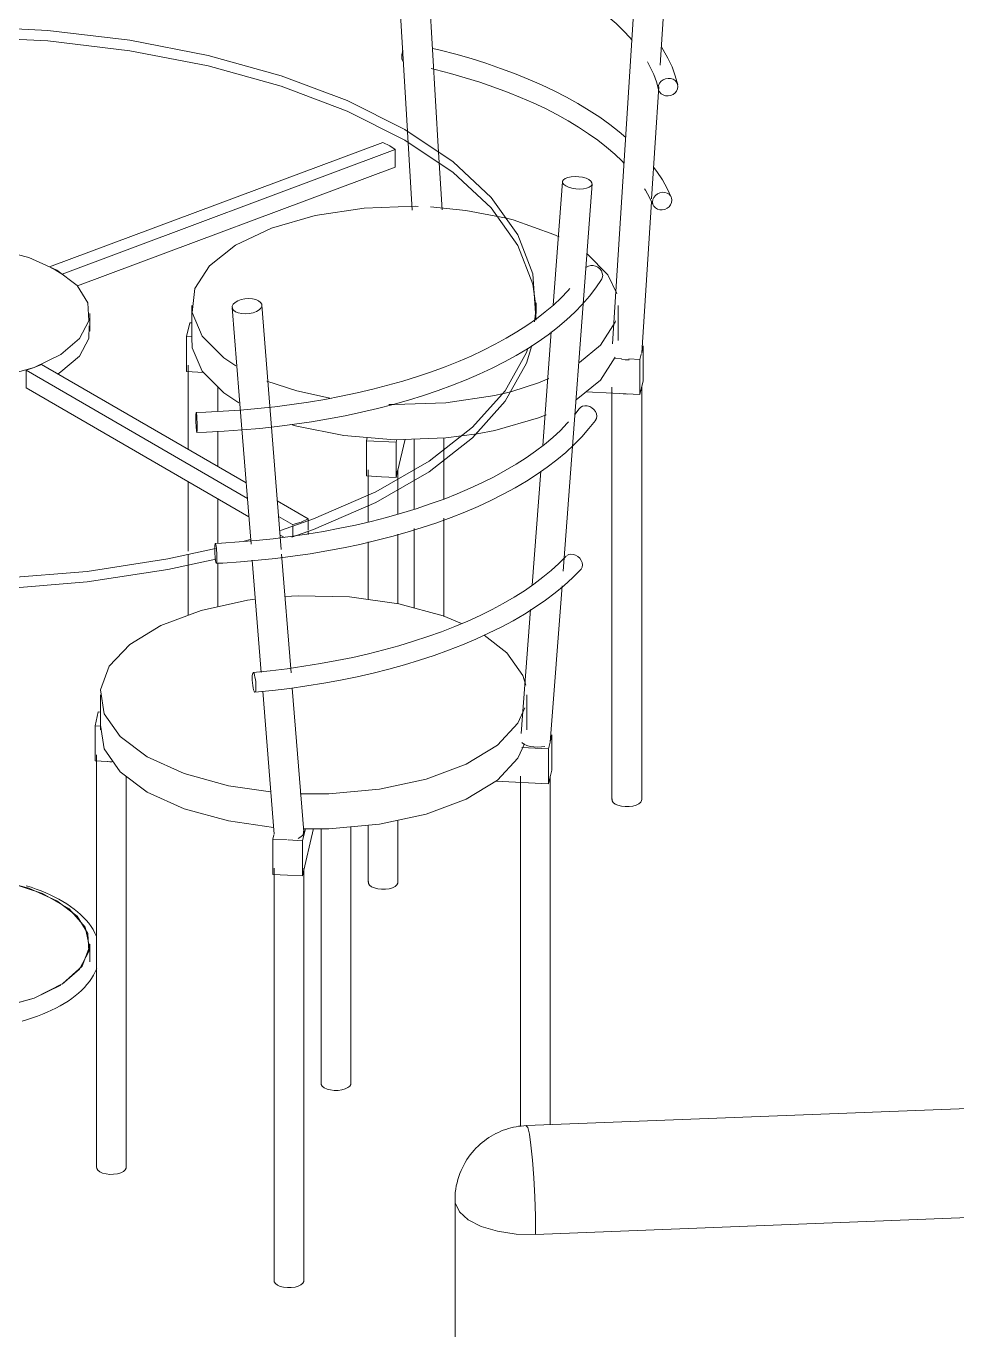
# Model space of a CAD drawing. Header units: millimetres. Extents: x -44545 to 51785, y -22696 to 32686.
# Drawn here: x -3399 to -2461, y 3364 to 4678 of the extents above; entities that cross this region are included whole.
import ezdxf

# ---------------------------------------------------------------- set-up
doc = ezdxf.new("R2010")
doc.units = ezdxf.units.MM
doc.layers.add('A-GENM', color=13, linetype='Continuous', lineweight=9)
doc.layers.add('I-FURN-PNLS', color=30, linetype='Continuous', lineweight=9)

# ---------------------------------------------------------------- blocks, each defined once
blk = doc.blocks.new('Table Dining 4 Seater-Circular - 1200 mm dia-V85-3D Section 3')
at = {"layer": 'I-FURN-PNLS'}
for p, q in [((-3041.9, 5030.4), (-3014.5, 4571.7)), ((-2983.1, 4550.7), (-3011.9, 5032.2)), ((-2774.5, 4877.3), (-2807.9, 4357.5)), ((-2759.8, 4638.5), (-2753.8, 4731.7)), ((-2768.4, 4503.6), (-2761.2, 4616.6)), ((-3039.4, 4560.5), (-3375.4, 4435)), ((-3014.4, 4571), (-3009.7, 4492.3)), ((-3362.8, 4427.8), (-3026.8, 4553.3)), ((-3026.8, 4535.6), (-3026.8, 4553.3)), ((-2979.7, 4492.6), (-2983.1, 4550.7)), ((-3026.8, 4535.6), (-3347.4, 4415.8)), ((-2858.3, 4520.9), (-2867.6, 4396.4)), ((-2857.6, 4128.4), (-2828.3, 4518.7)), ((-2778.4, 4348.3), (-2768.6, 4500.7)), ((-3232.1, 4396.2), (-3232.1, 4360.8)), ((-3191.2, 4394.2), (-3181.8, 4275.9)), ((-3141.8, 4150.3), (-3161.3, 4396.6)), ((-2885.3, 4398.2), (-2885.1, 4381.2)), ((-2884.9, 4388.1), (-2884.9, 4398.8)), ((-2802.1, 4360.8), (-2802.1, 4396.2)), ((-3334.9, 4370.4), (-3334.9, 4388.1)), ((-3234.1, 4378.8), (-3237.4, 4365)), ((-3231.5, 4378.7), (-3234.1, 4378.8)), ((-3237.4, 4365), (-3231.5, 4364.7)), ((-3237.4, 4365), (-3237.4, 4329.6)), ((-2869.6, 4369.5), (-2878.2, 4255)), ((-2778.4, 4349.1), (-2776.9, 4355.6)), ((-2776.9, 4355.6), (-2776.9, 4320.2)), ((-3177.1, 4217.3), (-3383.4, 4336.8)), ((-2805.7, 4343), (-2798.7, 4342.7)), ((-2791.3, 4342.3), (-2780.1, 4341.7)), ((-2780.1, 4341.7), (-2778.9, 4347.1)), ((-2780.1, 4341.7), (-2780.1, 4306.3)), ((-2778.4, 4348.3), (-2778.5, 4347.7)), ((-3399, 4330.9), (-3175.9, 4201.7)), ((-3399, 4330.9), (-3399, 4313.2)), ((-3220.3, 4328.7), (-3237.4, 4329.6)), ((-3235.8, 4335.9), (-3235.8, 4251.3)), ((-3174.4, 4183.1), (-3399, 4313.2)), ((-3205.8, 4289.4), (-3205.8, 4314.2)), ((-2909.4, 4309.6), (-2882.5, 4318.2)), ((-2882.5, 4318.2), (-2871.9, 4322.5)), ((-2808.4, 4313.9), (-2808.4, 3898.1)), ((-2778.5, 4313.1), (-2780.1, 4306.3)), ((-2776.9, 4320.2), (-2778.5, 4313.1)), ((-2778.4, 3898.1), (-2778.4, 4313.9)), ((-2917.5, 4307.6), (-2909.4, 4309.6)), ((-2780.1, 4306.3), (-2834.8, 4309.1)), ((-2874.8, 4285.8), (-2882.5, 4282.8)), ((-2841.3, 4292.1), (-2845.8, 4286.3)), ((-3181.8, 4275.8), (-3172.3, 4155.6)), ((-3205.8, 4233.9), (-3205.8, 4269.6)), ((-3055.1, 4263.1), (-3055.9, 4259.8)), ((-3055.9, 4259.8), (-3026.1, 4258.3)), ((-3055.9, 4259.8), (-3055.9, 4224.4)), ((-3026.1, 4258.3), (-3025.4, 4261)), ((-3026.1, 4258.3), (-3026.1, 4222.9)), ((-3017, 4261.3), (-3024.6, 4228.9)), ((-3007.9, 4261.6), (-3007.9, 4219.9)), ((-2977.9, 4240.1), (-2977.9, 4262.6)), ((-2944.3, 4266.7), (-2975.8, 4262.7)), ((-2977.9, 4200.9), (-2977.9, 4240.1)), ((-3235.8, 4218.7), (-3235.8, 4148.4)), ((-3040.7, 4223.6), (-3055.9, 4224.4)), ((-3054.1, 4230.6), (-3054.1, 4205.8)), ((-3026.1, 4222.9), (-3040.7, 4223.6)), ((-3024.8, 4228.3), (-3026.1, 4222.9)), ((-3024.1, 4210.5), (-3024.1, 4230.6)), ((-3007.9, 4219.8), (-3007.9, 4191.2)), ((-2880.1, 4229), (-2888.7, 4114.3)), ((-3054.1, 4205), (-3054.1, 4194.4)), ((-3024.1, 4186.2), (-3024.1, 4210.5)), ((-3205.8, 4157), (-3205.8, 4201.3)), ((-3114.6, 4181.1), (-3145.8, 4199.1)), ((-3054.1, 4194.4), (-3054.1, 4178.1)), ((-3144.6, 4183.6), (-3130.4, 4175.4)), ((-3142.7, 4169.5), (-3109.3, 4181.2)), ((-3114.6, 4179.7), (-3114.6, 4181.1)), ((-3114.6, 4169.6), (-3114.6, 4179.4)), ((-2977.9, 4082.7), (-2977.9, 4181.7)), ((-3109.3, 4170.5), (-3131.3, 4162.7)), ((-3130.2, 4163.8), (-3130.2, 4174.4)), ((-3114.6, 4165.4), (-3114.6, 4168.8)), ((-3024.1, 4095.6), (-3024.1, 4165.8)), ((-3007.9, 4171.3), (-3007.9, 4091.3)), ((-3179.1, 4158.7), (-3172.3, 4160.6)), ((-3138.6, 4162.4), (-3142.8, 4164.8)), ((-3054.1, 4158.1), (-3054.1, 4099.8)), ((-3235.8, 4145.5), (-3235.8, 4134.9)), ((-3171, 4139.5), (-3162, 4026.1)), ((-3131.9, 4026), (-3141.4, 4145.6)), ((-3235.8, 4134.9), (-3235.8, 4083.9)), ((-3205.8, 4092.5), (-3205.8, 4136.4)), ((-2870.5, 3956.2), (-2858.7, 4113.5)), ((-2890.6, 4089.6), (-2899.9, 3964.8)), ((-3119.2, 3865.6), (-3130.7, 4010.4)), ((-3324.2, 4003.9), (-3324.2, 3968.4)), ((-3160.5, 4007.3), (-3149.1, 3863.2)), ((-2894.2, 3968.4), (-2894.2, 4003.9)), ((-3326.3, 3986.5), (-3329.6, 3972.6)), ((-3324, 3986.4), (-3326.3, 3986.5)), ((-3329.6, 3972.6), (-3323.8, 3972.3)), ((-3329.6, 3972.6), (-3329.6, 3937.2)), ((-2897.1, 3954.1), (-2899.1, 3955.6)), ((-2872.3, 3949.4), (-2870.7, 3956.1)), ((-2870.5, 3956.2), (-2870.6, 3955.7)), ((-2870.4, 3957.3), (-2869, 3963.3)), ((-2869, 3963.3), (-2869, 3927.8)), ((-3328.1, 3943.3), (-3328.1, 3527.5)), ((-2899.2, 3950.8), (-2872.3, 3949.4)), ((-2872.3, 3949.4), (-2872.3, 3914)), ((-3311.2, 3936.3), (-3329.6, 3937.2)), ((-3298.1, 3527.5), (-3298.1, 3921.7)), ((-2872.3, 3914), (-2925.7, 3916.7)), ((-2900.5, 3921.8), (-2900.5, 3568.6)), ((-2870.6, 3921), (-2872.3, 3914)), ((-2869, 3927.8), (-2870.6, 3921)), ((-2870.5, 3570.4), (-2870.5, 3921.8)), ((-3024.1, 3814.8), (-3024.1, 3877.4)), ((-3149.1, 3863.2), (-3149, 3864.3)), ((-3120.4, 3856.7), (-3117.5, 3869.2)), ((-3109.2, 3869.1), (-3120.4, 3821.3)), ((-3101.7, 3868.9), (-3101.7, 3612)), ((-3071.7, 3612), (-3071.7, 3870.7)), ((-3054.1, 3872.3), (-3054.1, 3814.8)), ((-3149.2, 3862.6), (-3150.2, 3858.2)), ((-3150.2, 3858.2), (-3135.8, 3857.5)), ((-3150.2, 3858.2), (-3150.2, 3822.8)), ((-3134.9, 3857.5), (-3120.4, 3856.7)), ((-3120.4, 3856.7), (-3120.4, 3821.3)), ((-3149, 3829), (-3149, 3413.2)), ((-3119, 3413.2), (-3119, 3829)), ((-3135.6, 3822.1), (-3150.2, 3822.8)), ((-3120.4, 3821.3), (-3135.6, 3822.1)), ((-3334.9, 3734.8), (-3334.9, 3752.5)), ((-3391, 3698.1), (-3363.9, 3711.3))]:
    blk.add_line(p, q, dxfattribs=at)
for points in [[(-2788, 4663.3, 0), (-2790, 4665.8, 0), (-2796.8, 4673, 0), (-2804.2, 4680.2, 0), (-2812.2, 4687.2, 0), (-2820.9, 4694.1, 0), (-2830.2, 4700.9, 0), (-2840.1, 4707.5, 0), (-2850.6, 4713.9, 0), (-2861.7, 4720.2, 0), (-2873.3, 4726.2, 0), (-2885.5, 4732, 0), (-2898.1, 4737.7, 0), (-2911.3, 4743, 0), (-2924.9, 4748.2, 0), (-2939, 4753.1, 0), (-2953.5, 4757.7, 0), (-2968.4, 4762.1, 0), (-2983.7, 4766.2, 0), (-2999.3, 4770, 0), (-3001.8, 4770.5, 0)], [(-2886.3, 4379.8, 0), (-2885.3, 4388.3, 0), (-2888.2, 4428.1, 0), (-2903.3, 4467.3, 0), (-2930.2, 4505.1, 0), (-2968.4, 4540.8, 0), (-3017.1, 4573.5, 0), (-3075.3, 4602.7, 0), (-3141.9, 4627.7, 0), (-3215.4, 4648.1, 0), (-3294.4, 4663.4, 0), (-3377.3, 4673.3, 0), (-3462.4, 4677.7, 0), (-3548, 4676.3, 0), (-3632.3, 4669.3, 0), (-3713.6, 4656.8, 0), (-3790.2, 4639, 0), (-3860.6, 4616.4, 0)], [(-3860.6, 4605.8, 0), (-3790.2, 4628.4, 0), (-3713.6, 4646.2, 0), (-3632.3, 4658.7, 0), (-3548, 4665.7, 0), (-3462.4, 4667, 0), (-3377.3, 4662.7, 0), (-3294.4, 4652.8, 0), (-3215.4, 4637.5, 0), (-3141.9, 4617.1, 0), (-3075.3, 4592.1, 0), (-3017.1, 4562.9, 0), (-2968.4, 4530.1, 0), (-2930.2, 4494.5, 0), (-2903.3, 4456.7, 0), (-2888.2, 4417.5, 0), (-2885.3, 4398.2, 0)], [(-3020.2, 4646.8, 0), (-3020.1, 4649.2, 0), (-3019.7, 4651.8, 0), (-3019.2, 4653.6, 0)], [(-2794.3, 4565.3, 0), (-2801.1, 4571.2, 0), (-2810.6, 4578.6, 0), (-2820.7, 4585.8, 0), (-2831.3, 4592.8, 0), (-2842.6, 4599.6, 0), (-2854.3, 4606.1, 0), (-2866.6, 4612.4, 0), (-2879.4, 4618.5, 0), (-2892.7, 4624.3, 0), (-2906.5, 4629.9, 0), (-2920.7, 4635.1, 0), (-2935.4, 4640.2, 0), (-2950.4, 4644.9, 0), (-2965.9, 4649.3, 0), (-2981.7, 4653.5, 0), (-2988.8, 4655.2, 0)], [(-2742, 4618.5, 0), (-2744.6, 4627.5, 0), (-2747.8, 4636.5, 0), (-2751.9, 4645.3, 0), (-2756.6, 4653.9, 0), (-2758, 4656.1, 0)], [(-3018.2, 4641.3, 0), (-3019, 4641.8, 0), (-3019.7, 4643, 0), (-3020.1, 4644.7, 0), (-3020.2, 4646.8, 0)], [(-2761.5, 4613.9, 0), (-2763.6, 4621.4, 0), (-2766.3, 4628.8, 0), (-2769.7, 4636.3, 0), (-2772.6, 4641.6, 0)], [(-2795.9, 4539.3, 0), (-2798.1, 4541.6, 0), (-2805.6, 4548.7, 0), (-2813.8, 4555.7, 0), (-2822.6, 4562.6, 0), (-2832, 4569.3, 0), (-2842, 4575.9, 0), (-2852.6, 4582.3, 0), (-2863.8, 4588.5, 0), (-2875.5, 4594.5, 0), (-2887.7, 4600.3, 0), (-2900.5, 4605.9, 0), (-2913.7, 4611.2, 0), (-2927.5, 4616.3, 0), (-2941.6, 4621.2, 0), (-2956.2, 4625.7, 0), (-2971.2, 4630, 0), (-2986.5, 4634.1, 0), (-2990.8, 4635.1, 0)], [(-2741.8, 4616.7, 0), (-2742.2, 4619, 0), (-2743.2, 4621.1, 0), (-2744.7, 4622.8, 0), (-2746.8, 4624.1, 0), (-2749.2, 4624.9, 0), (-2751.8, 4625, 0), (-2754.3, 4624.6, 0), (-2756.7, 4623.6, 0), (-2758.8, 4622.1, 0), (-2760.4, 4620.2, 0), (-2761.4, 4618, 0), (-2761.7, 4615.7, 0)], [(-2761.7, 4615.7, 0), (-2761.4, 4613.4, 0), (-2760.4, 4611.3, 0), (-2758.8, 4609.6, 0), (-2756.7, 4608.3, 0), (-2754.3, 4607.5, 0), (-2751.8, 4607.3, 0), (-2749.2, 4607.8, 0), (-2746.8, 4608.8, 0), (-2744.7, 4610.3, 0), (-2743.2, 4612.2, 0), (-2742.2, 4614.4, 0), (-2741.8, 4616.7, 0)], [(-3026.8, 4553.3, 0), (-3032.4, 4557.1, 0), (-3039.4, 4560.5, 0)], [(-2748.5, 4505.3, 0), (-2752.7, 4514.1, 0), (-2757.5, 4522.7, 0), (-2763.1, 4531.2, 0), (-2766.4, 4535.6, 0)], [(-2831.7, 4523, 0), (-2834.5, 4524.3, 0), (-2837.9, 4525.3, 0), (-2841.7, 4525.9, 0), (-2845.6, 4526.1, 0), (-2849.4, 4525.9, 0), (-2852.7, 4525.2, 0), (-2855.4, 4524.2, 0), (-2857.3, 4522.9, 0), (-2858.2, 4521.4, 0), (-2858.1, 4519.7, 0), (-2857, 4518.1, 0), (-2855, 4516.6, 0)], [(-2855, 4516.6, 0), (-2852.1, 4515.3, 0), (-2848.7, 4514.3, 0), (-2844.9, 4513.7, 0), (-2841, 4513.5, 0), (-2837.2, 4513.7, 0), (-2833.9, 4514.3, 0), (-2831.2, 4515.3, 0), (-2829.3, 4516.7, 0), (-2828.4, 4518.2, 0), (-2828.5, 4519.8, 0), (-2829.6, 4521.5, 0), (-2831.7, 4523, 0)], [(-2766.9, 4497.4, 0), (-2770.4, 4504.9, 0), (-2774.6, 4512.3, 0), (-2775.5, 4513.7, 0)], [(-2747.9, 4502.2, 0), (-2748.2, 4504.5, 0), (-2749.2, 4506.6, 0), (-2750.8, 4508.2, 0), (-2752.8, 4509.5, 0), (-2755.2, 4510.1, 0), (-2757.7, 4510.2, 0), (-2760.2, 4509.7, 0), (-2762.6, 4508.6, 0), (-2764.6, 4507, 0), (-2766.2, 4505, 0), (-2767.2, 4502.8, 0), (-2767.5, 4500.4, 0)], [(-3003.8, 4496, 0), (-3006.7, 4496.1, 0), (-3058.3, 4494.3, 0), (-3107.6, 4486.9, 0), (-3151.7, 4474.2, 0)], [(-2914.7, 4484.1, 0), (-2955.6, 4492, 0), (-2991.2, 4495.5, 0)], [(-2767.5, 4500.4, 0), (-2767.2, 4498.2, 0), (-2766.2, 4496.1, 0), (-2764.6, 4494.4, 0), (-2762.6, 4493.2, 0), (-2760.2, 4492.6, 0), (-2757.7, 4492.5, 0), (-2755.2, 4493, 0), (-2752.8, 4494.1, 0), (-2750.8, 4495.7, 0), (-2749.2, 4497.7, 0), (-2748.2, 4499.9, 0), (-2747.9, 4502.2, 0)], [(-2861.5, 4465.2, 0), (-2866.9, 4467.8, 0), (-2908, 4482.4, 0), (-2914.7, 4484.1, 0)], [(-3151.7, 4474.2, 0), (-3187.9, 4456.9, 0), (-3214.2, 4436.2, 0), (-3229, 4413.1, 0), (-3231.5, 4389, 0), (-3221.5, 4365.3, 0), (-3199.7, 4343.4, 0), (-3187.6, 4335.3, 0)], [(-3391, 4333.7, 0), (-3363.9, 4346.9, 0), (-3345.1, 4362.9, 0), (-3335.8, 4380.6, 0), (-3336.7, 4398.8, 0), (-3347.6, 4416.3, 0), (-3368, 4431.8, 0), (-3396.2, 4444.4, 0), (-3430.6, 4453.2, 0), (-3468.6, 4457.5, 0), (-3507.8, 4457.1, 0), (-3545.4, 4452, 0), (-3578.8, 4442.6, 0)], [(-3578.8, 4442.6, 0), (-3605.9, 4429.4, 0), (-3624.7, 4413.4, 0), (-3634, 4395.7, 0), (-3633.2, 4377.5, 0), (-3622.2, 4360, 0), (-3601.9, 4344.5, 0), (-3573.6, 4331.9, 0), (-3539.2, 4323.1, 0), (-3501.2, 4318.8, 0), (-3462.1, 4319.2, 0), (-3424.5, 4324.3, 0), (-3391, 4333.7, 0)], [(-2803.6, 4408.1, 0), (-2812.6, 4427.1, 0), (-2833.5, 4448.3, 0)], [(-3375.4, 4435, 0), (-3368.8, 4431.5, 0), (-3362.8, 4427.8, 0)], [(-2834.1, 4434.8, 0), (-2832.1, 4435.9, 0), (-2829.8, 4436.5, 0), (-2827.3, 4436.5, 0), (-2824.9, 4435.8, 0), (-2822.5, 4434.6, 0), (-2820.6, 4433, 0), (-2819, 4430.9, 0), (-2818.1, 4428.7, 0), (-2817.7, 4426.3, 0)], [(-2818.9, 4422.3, 0), (-2824.6, 4413.8, 0), (-2831, 4405.5, 0), (-2838, 4397.4, 0), (-2845.7, 4389.4, 0), (-2854.1, 4381.6, 0), (-2863.1, 4374, 0), (-2872.7, 4366.7, 0), (-2882.9, 4359.5, 0), (-2893.6, 4352.5, 0), (-2904.9, 4345.8, 0), (-2916.8, 4339.3, 0), (-2929.2, 4333, 0), (-2942.1, 4327, 0), (-2955.5, 4321.2, 0), (-2969.3, 4315.7, 0), (-2983.6, 4310.5, 0), (-2998.3, 4305.5, 0), (-3013.5, 4300.8, 0), (-3028.9, 4296.4, 0), (-3044.8, 4292.3, 0), (-3061, 4288.5, 0), (-3077.5, 4285, 0), (-3094.2, 4281.9, 0), (-3111.2, 4279, 0), (-3128.5, 4276.4, 0), (-3145.9, 4274.2, 0), (-3163.5, 4272.3, 0), (-3181.3, 4270.8, 0), (-3199.2, 4269.5, 0), (-3217.1, 4268.6, 0), (-3226.9, 4268.3, 0)], [(-2817.7, 4426.3, 0), (-2818.1, 4424.1, 0), (-2819, 4422.1, 0)], [(-2850.8, 4413.2, 0), (-2852.8, 4410.9, 0), (-2859.7, 4403.7, 0), (-2867.4, 4396.6, 0), (-2875.6, 4389.6, 0), (-2884.5, 4382.8, 0), (-2894.1, 4376.1, 0), (-2904.2, 4369.5, 0), (-2914.9, 4363.1, 0), (-2926.1, 4357, 0), (-2937.9, 4351, 0), (-2950.3, 4345.2, 0), (-2963.1, 4339.7, 0), (-2976.5, 4334.4, 0), (-2990.3, 4329.3, 0), (-3004.5, 4324.5, 0), (-3019.1, 4320, 0), (-3034.2, 4315.7, 0), (-3049.6, 4311.7, 0), (-3065.3, 4308.1, 0), (-3081.4, 4304.6, 0), (-3097.7, 4301.5, 0), (-3114.4, 4298.7, 0), (-3131.2, 4296.3, 0), (-3148.2, 4294.1, 0), (-3165.5, 4292.2, 0), (-3182.9, 4290.7, 0), (-3200.4, 4289.5, 0), (-3217.9, 4288.6, 0), (-3227.5, 4288.3, 0)], [(-3164.6, 4400.9, 0), (-3167.5, 4402.1, 0), (-3170.9, 4402.9, 0), (-3174.7, 4403.2, 0), (-3178.6, 4402.9, 0), (-3182.3, 4402.1, 0), (-3185.7, 4400.9, 0), (-3188.4, 4399.2, 0), (-3190.2, 4397.4, 0), (-3191.2, 4395.4, 0), (-3191.1, 4393.4, 0), (-3190, 4391.5, 0), (-3187.9, 4389.9, 0)], [(-3187.9, 4389.9, 0), (-3185.1, 4388.7, 0), (-3181.7, 4387.9, 0), (-3177.9, 4387.7, 0), (-3174, 4387.9, 0), (-3170.2, 4388.7, 0), (-3166.9, 4390, 0), (-3164.2, 4391.6, 0), (-3162.3, 4393.5, 0), (-3161.4, 4395.5, 0), (-3161.5, 4397.5, 0), (-3162.6, 4399.3, 0), (-3164.6, 4400.9, 0)], [(-3335.4, 4375.8, 0), (-3335.8, 4362.9, 0), (-3345.1, 4345.2, 0), (-3363.9, 4329.2, 0), (-3366.9, 4327.4, 0)], [(-2841.1, 4338.7, 0), (-2820, 4356.3, 0), (-2805.1, 4379.4, 0), (-2804.7, 4380.6, 0)], [(-3184.6, 4298.1, 0), (-3199.7, 4308, 0), (-3221.5, 4329.9, 0), (-3231.5, 4353.6, 0), (-3231.9, 4363.8, 0)], [(-2889, 4355.7, 0), (-2894.6, 4338.1, 0), (-2916, 4299.6, 0), (-2948.9, 4262.8, 0), (-2992.7, 4228.6, 0), (-3046.5, 4197.6, 0), (-3109.3, 4170.5, 0)], [(-3109.3, 4181.2, 0), (-3046.5, 4208.2, 0), (-2992.7, 4239.2, 0), (-2948.9, 4273.4, 0), (-2916, 4310.2, 0), (-2894.6, 4348.7, 0), (-2893.1, 4353, 0)], [(-3383.4, 4336.8, 0), (-3391, 4333.7, 0), (-3399, 4330.9, 0)], [(-2805.1, 4344, 0), (-2820, 4320.8, 0), (-2844.4, 4301.2, 0)], [(-2791.1, 4341.3, 0), (-2795, 4341.5, 0), (-2798.8, 4342.1, 0)], [(-3156.3, 4320, 0), (-3126.1, 4310, 0), (-3091.3, 4302.4, 0)], [(-3033.3, 4296.5, 0), (-3027.5, 4296.3, 0), (-2975.8, 4298.1, 0), (-2926.5, 4305.5, 0), (-2918.1, 4307.4, 0)], [(-2797.1, 4307.1, 0), (-2795.1, 4307, 0), (-2793, 4306.9, 0)], [(-3226.6, 4273.6, 0), (-3226.6, 4276.1, 0), (-3226.7, 4278.7, 0), (-3226.8, 4281.3, 0), (-3226.9, 4283.6, 0), (-3227, 4285.6, 0), (-3227.2, 4287.1, 0), (-3227.4, 4288, 0), (-3227.5, 4288.3, 0), (-3227.7, 4287.8, 0), (-3227.8, 4286.7, 0), (-3227.9, 4285, 0), (-3227.9, 4282.9, 0)], [(-2841.4, 4291.9, 0), (-2839.9, 4293.5, 0), (-2837.9, 4294.6, 0), (-2835.7, 4295.1, 0), (-2833.2, 4295, 0), (-2830.8, 4294.3, 0), (-2828.5, 4293.1, 0), (-2826.5, 4291.4, 0), (-2825, 4289.3, 0), (-2824.1, 4287, 0), (-2823.7, 4284.7, 0)], [(-2823.7, 4284.7, 0), (-2824.1, 4282.4, 0), (-2825, 4280.5, 0)], [(-3227.9, 4282.9, 0), (-3227.9, 4280.5, 0), (-3227.8, 4277.9, 0), (-3227.7, 4275.3, 0), (-3227.5, 4272.9, 0), (-3227.4, 4270.9, 0), (-3227.2, 4269.4, 0), (-3227, 4268.5, 0), (-3226.9, 4268.3, 0)], [(-3226.9, 4268.3, 0), (-3226.8, 4268.7, 0), (-3226.7, 4269.8, 0), (-3226.6, 4271.5, 0), (-3226.6, 4273.6, 0)], [(-2852.1, 4278.9, 0), (-2853.4, 4277.5, 0), (-2860.4, 4270.3, 0), (-2868.1, 4263.2, 0), (-2876.4, 4256.2, 0), (-2885.4, 4249.4, 0), (-2894.9, 4242.7, 0), (-2905.1, 4236.1, 0), (-2915.9, 4229.8, 0), (-2927.2, 4223.6, 0), (-2939, 4217.7, 0), (-2951.4, 4211.9, 0), (-2964.3, 4206.4, 0), (-2977.7, 4201.1, 0), (-2991.5, 4196.1, 0), (-3005.8, 4191.3, 0), (-3020.5, 4186.8, 0), (-3035.6, 4182.6, 0), (-3051, 4178.6, 0), (-3066.8, 4174.9, 0), (-3082.9, 4171.6, 0), (-3099.2, 4168.5, 0), (-3115.9, 4165.7, 0), (-3132.7, 4163.3, 0), (-3149.8, 4161.1, 0), (-3167, 4159.3, 0), (-3184.4, 4157.8, 0), (-3201.9, 4156.6, 0), (-3208.3, 4156.3, 0)], [(-2825.1, 4280.3, 0), (-2831.6, 4272, 0), (-2838.7, 4263.9, 0), (-2846.5, 4255.9, 0), (-2854.9, 4248.1, 0), (-2863.9, 4240.6, 0), (-2873.6, 4233.2, 0), (-2883.8, 4226.1, 0), (-2894.6, 4219.1, 0), (-2906, 4212.4, 0), (-2917.9, 4205.9, 0), (-2930.4, 4199.7, 0), (-2943.3, 4193.7, 0), (-2956.7, 4187.9, 0), (-2970.6, 4182.4, 0), (-2984.9, 4177.2, 0), (-2999.7, 4172.3, 0), (-3014.8, 4167.6, 0), (-3030.4, 4163.3, 0), (-3046.3, 4159.2, 0), (-3062.5, 4155.4, 0), (-3079, 4152, 0), (-3095.8, 4148.8, 0), (-3112.8, 4146, 0), (-3130.1, 4143.4, 0), (-3147.5, 4141.3, 0), (-3165.1, 4139.4, 0), (-3182.9, 4137.9, 0), (-3200.8, 4136.6, 0), (-3207.3, 4136.3, 0)], [(-2975.8, 4262.7, 0), (-3027.5, 4260.9, 0), (-3078.6, 4265, 0), (-3126.1, 4274.6, 0), (-3132.2, 4276.3, 0)], [(-2882.5, 4282.8, 0), (-2926.5, 4270.1, 0), (-2944.3, 4266.7, 0)], [(-3942.5, 4218.3, 0), (-3894.5, 4194.8, 0), (-3828, 4169.8, 0), (-3754.4, 4149.4, 0), (-3675.4, 4134.1, 0), (-3592.5, 4124.2, 0), (-3507.4, 4119.9, 0), (-3421.8, 4121.2, 0), (-3337.6, 4128.2, 0), (-3256.3, 4140.7, 0), (-3208, 4151.2, 0)], [(-3025.1, 4228.1, 0), (-3024.2, 4229.8, 0), (-3024.1, 4230.6, 0)], [(-3207.7, 4140.6, 0), (-3256.3, 4130.1, 0), (-3337.6, 4117.6, 0), (-3421.8, 4110.6, 0), (-3507.4, 4109.3, 0), (-3592.5, 4113.6, 0), (-3675.4, 4123.5, 0), (-3754.4, 4138.8, 0), (-3828, 4159.2, 0), (-3894.5, 4184.2, 0), (-3943.2, 4208, 0)], [(-3130.2, 4175.3, 0), (-3121.8, 4177.8, 0), (-3114.6, 4181.1, 0)], [(-3206.7, 4141.7, 0), (-3206.7, 4144.1, 0), (-3206.8, 4146.7, 0), (-3207, 4149.3, 0), (-3207.2, 4151.6, 0), (-3207.5, 4153.6, 0), (-3207.8, 4155.1, 0), (-3208.1, 4156, 0), (-3208.3, 4156.3, 0), (-3208.6, 4155.8, 0), (-3208.7, 4154.7, 0), (-3208.8, 4153, 0), (-3208.9, 4150.9, 0)], [(-3208.9, 4150.9, 0), (-3208.8, 4148.5, 0), (-3208.7, 4145.9, 0), (-3208.6, 4143.3, 0), (-3208.3, 4140.9, 0), (-3208.1, 4138.9, 0), (-3207.8, 4137.4, 0), (-3207.5, 4136.5, 0), (-3207.3, 4136.3, 0)], [(-3207.2, 4136.3, 0), (-3207, 4136.8, 0), (-3206.8, 4137.8, 0), (-3206.7, 4139.5, 0), (-3206.7, 4141.7, 0)], [(-2854.6, 4143.4, 0), (-2861.8, 4136.2, 0), (-2869.6, 4129.1, 0), (-2878, 4122.2, 0), (-2887.1, 4115.4, 0), (-2896.7, 4108.7, 0), (-2907, 4102.2, 0), (-2917.9, 4095.9, 0), (-2929.3, 4089.7, 0), (-2941.3, 4083.8, 0), (-2953.7, 4078.1, 0), (-2966.7, 4072.7, 0), (-2980.2, 4067.4, 0), (-2994.1, 4062.4, 0), (-3008.4, 4057.7, 0), (-3023.2, 4053.2, 0), (-3038.3, 4049, 0), (-3053.8, 4045.1, 0), (-3069.7, 4041.5, 0), (-3085.8, 4038.2, 0), (-3102.2, 4035.2, 0), (-3118.9, 4032.5, 0), (-3135.8, 4030.1, 0), (-3152.9, 4028, 0), (-3170.2, 4026.2, 0)], [(-2853.8, 4144.1, 0), (-2851.9, 4145.1, 0), (-2849.7, 4145.5, 0), (-2847.3, 4145.3, 0), (-2845, 4144.6, 0), (-2842.8, 4143.2, 0), (-2840.9, 4141.4, 0), (-2839.4, 4139.3, 0), (-2838.5, 4137, 0), (-2838.2, 4134.6, 0)], [(-2840.1, 4129.6, 0), (-2848, 4121.7, 0), (-2856.5, 4114, 0), (-2865.6, 4106.4, 0), (-2875.4, 4099.1, 0), (-2885.7, 4092, 0), (-2896.7, 4085.1, 0), (-2908.1, 4078.4, 0), (-2920.1, 4072, 0), (-2932.7, 4065.8, 0), (-2945.7, 4059.8, 0), (-2959.2, 4054.1, 0), (-2973.2, 4048.7, 0), (-2987.6, 4043.5, 0), (-3002.4, 4038.6, 0), (-3017.6, 4034, 0), (-3033.2, 4029.7, 0), (-3049.2, 4025.7, 0), (-3065.4, 4022, 0), (-3082, 4018.6, 0), (-3098.8, 4015.5, 0), (-3115.9, 4012.7, 0), (-3133.2, 4010.2, 0), (-3150.7, 4008.1, 0), (-3168.3, 4006.3, 0)], [(-2838.2, 4134.6, 0), (-2838.5, 4132.4, 0), (-2839.4, 4130.4, 0), (-2840.9, 4128.9, 0)], [(-3168, 4100.1, 0), (-3175.7, 4099, 0), (-3222.7, 4088.8, 0), (-3263.1, 4073.7, 0), (-3294.6, 4054.6, 0), (-3315.3, 4032.5, 0), (-3324, 4008.7, 0), (-3320.2, 3984.7, 0), (-3304.2, 3961.7, 0), (-3276.9, 3941.2, 0)], [(-2959.9, 4075.8, 0), (-2978.7, 4083.3, 0), (-3023.4, 4095.5, 0), (-3073, 4102.4, 0), (-3124.8, 4103.6, 0), (-3138.3, 4102.9, 0)], [(-2895.3, 4013.4, 0), (-2898.2, 4023.1, 0), (-2914.3, 4046, 0), (-2937.3, 4063.9, 0)], [(-3167.3, 4011.7, 0), (-3167.4, 4014.1, 0), (-3167.6, 4016.7, 0), (-3167.9, 4019.3, 0), (-3168.3, 4021.6, 0), (-3168.7, 4023.6, 0), (-3169.2, 4025.1, 0), (-3169.8, 4026, 0), (-3170.2, 4026.2, 0), (-3170.6, 4025.7, 0), (-3170.9, 4024.6, 0), (-3171.1, 4023, 0), (-3171.2, 4020.8, 0)], [(-3171.2, 4020.8, 0), (-3171.1, 4018.4, 0), (-3170.9, 4015.8, 0), (-3170.6, 4013.2, 0), (-3170.2, 4010.9, 0), (-3169.8, 4008.9, 0), (-3169.2, 4007.4, 0), (-3168.7, 4006.5, 0), (-3168.3, 4006.3, 0)], [(-3168.3, 4006.3, 0), (-3167.9, 4006.8, 0), (-3167.6, 4007.9, 0), (-3167.4, 4009.6, 0), (-3167.3, 4011.7, 0)], [(-3122.6, 3904.1, 0), (-3093.7, 3904.1, 0), (-3042.8, 3908.7, 0), (-2995.8, 3918.9, 0), (-2955.4, 3934, 0), (-2923.9, 3953.1, 0), (-2903.2, 3975.2, 0), (-2896.1, 3990.8, 0)], [(-3276.9, 3905.8, 0), (-3304.2, 3926.3, 0), (-3320.2, 3949.2, 0), (-3324, 3973.3, 0)], [(-2896.4, 3954.5, 0), (-2903.2, 3939.8, 0), (-2923.9, 3917.7, 0), (-2955.4, 3898.6, 0), (-2995.8, 3883.5, 0), (-3042.8, 3873.3, 0), (-3093.7, 3868.7, 0), (-3119.7, 3868.6, 0)], [(-2876, 3951.8, 0), (-2879.4, 3951.2, 0), (-2883.1, 3951, 0), (-2887, 3951.2, 0), (-2890.8, 3951.8, 0), (-2894.3, 3952.8, 0), (-2897.1, 3954.1, 0)], [(-3316.8, 3936.5, 0), (-3314.7, 3936.3, 0), (-3312.6, 3936.3, 0)], [(-3276.9, 3941.2, 0), (-3239.8, 3924.4, 0), (-3195.1, 3912.2, 0), (-3152.6, 3905.9, 0)], [(-3149.7, 3870.2, 0), (-3195.1, 3876.8, 0), (-3239.8, 3889, 0), (-3276.9, 3905.8, 0)], [(-2784, 3892.6, 0), (-2787.4, 3891.7, 0), (-2791.1, 3891.2, 0), (-2795.1, 3891.1, 0), (-2798.9, 3891.6, 0), (-2802.3, 3892.5, 0), (-2805.1, 3893.7, 0), (-2807.2, 3895.3, 0), (-2808.2, 3897, 0), (-2808.3, 3898.8, 0)], [(-2778.4, 3898.1, 0), (-2778.5, 3897.3, 0), (-2779.4, 3895.6, 0), (-2781.3, 3894, 0), (-2784, 3892.6, 0)], [(-3119.4, 3866.4, 0), (-3119.3, 3864.4, 0), (-3120.2, 3862.4, 0), (-3122.1, 3860.6, 0), (-3124.8, 3858.9, 0)], [(-3328.2, 3760.3, 0), (-3329.8, 3763.7, 0), (-3331.6, 3767.1, 0), (-3333.6, 3770.3, 0), (-3335.9, 3773.5, 0), (-3338.4, 3776.5, 0), (-3341.1, 3779.5, 0), (-3344.1, 3782.4, 0), (-3347.3, 3785.2, 0), (-3350.6, 3787.8, 0), (-3354.2, 3790.5, 0), (-3357.9, 3793, 0), (-3361.9, 3795.4, 0), (-3366, 3797.7, 0), (-3370.2, 3800, 0), (-3374.7, 3802.1, 0), (-3379.3, 3804.2, 0), (-3384, 3806.1, 0), (-3388.9, 3808, 0), (-3394, 3809.8, 0), (-3399.1, 3811.4, 0)], [(-3391, 3698.1, 0), (-3361.9, 3712.7, 0), (-3342.7, 3730.4, 0), (-3335, 3749.9, 0), (-3339.5, 3769.7, 0), (-3355.8, 3788, 0), (-3382.5, 3803.5, 0), (-3417.5, 3814.9, 0), (-3452.9, 3820.7, 0)], [(-3362.8, 3712, 0), (-3345.1, 3727.3, 0), (-3335.8, 3745, 0), (-3336.7, 3763.2, 0), (-3347.6, 3780.7, 0), (-3368, 3796.2, 0), (-3396.2, 3808.8, 0), (-3430.6, 3817.6, 0), (-3452.7, 3820.7, 0)], [(-3029.7, 3809.3, 0), (-3033, 3808.4, 0), (-3036.8, 3807.9, 0), (-3040.7, 3807.8, 0), (-3044.5, 3808.3, 0), (-3047.9, 3809.1, 0), (-3050.8, 3810.4, 0), (-3052.8, 3812, 0), (-3053.9, 3813.7, 0), (-3054, 3815.5, 0)], [(-3024.1, 3814.8, 0), (-3024.2, 3814, 0), (-3025.1, 3812.2, 0), (-3027, 3810.7, 0), (-3029.7, 3809.3, 0)], [(-3387.5, 3679.9, 0), (-3392.5, 3678.1, 0), (-3397.6, 3676.4, 0), (-3402.9, 3674.8, 0)], [(-3578.8, 3806.9, 0), (-3608, 3792.4, 0), (-3627.2, 3774.7, 0), (-3634.8, 3755.2, 0), (-3630.3, 3735.4, 0), (-3614.1, 3717, 0), (-3587.3, 3701.6, 0), (-3552.3, 3690.2, 0), (-3511.8, 3683.9, 0), (-3469.1, 3683.2, 0), (-3427.8, 3688, 0), (-3391, 3698.1, 0)], [(-3387.5, 3679.9, 0), (-3382.6, 3681.8, 0), (-3377.9, 3683.8, 0), (-3373.4, 3685.9, 0), (-3369, 3688.1, 0), (-3364.8, 3690.3, 0), (-3360.7, 3692.7, 0), (-3356.8, 3695.1, 0), (-3353.1, 3697.7, 0), (-3349.6, 3700.3, 0), (-3346.3, 3703, 0), (-3343.2, 3705.8, 0), (-3340.3, 3708.7, 0), (-3337.7, 3711.7, 0), (-3335.2, 3714.8, 0), (-3333, 3718, 0), (-3331, 3721.3, 0), (-3329.3, 3724.6, 0), (-3327.9, 3727.9, 0)], [(-3425.8, 3688.4, 0), (-3424.5, 3688.7, 0), (-3391, 3698.1, 0)], [(-3098.4, 3607.6, 0), (-3100.4, 3609.2, 0), (-3101.5, 3610.9, 0), (-3101.6, 3612.8, 0)], [(-3071.7, 3612, 0), (-3071.8, 3611.2, 0), (-3072.7, 3609.5, 0), (-3074.6, 3607.9, 0), (-3077.3, 3606.6, 0), (-3080.7, 3605.6, 0), (-3084.4, 3605.1, 0), (-3088.3, 3605.1, 0), (-3092.1, 3605.5, 0), (-3095.6, 3606.4, 0), (-3098.4, 3607.6, 0)], [(-3324.8, 3523.1, 0), (-3326.8, 3524.6, 0), (-3327.9, 3526.4, 0), (-3328, 3528.2, 0)], [(-3298.1, 3527.5, 0), (-3298.2, 3526.7, 0), (-3299.1, 3524.9, 0), (-3301, 3523.3, 0), (-3303.7, 3522, 0), (-3307, 3521.1, 0), (-3310.8, 3520.6, 0), (-3314.7, 3520.5, 0), (-3318.5, 3521, 0), (-3321.9, 3521.8, 0), (-3324.8, 3523.1, 0)], [(-3145.7, 3408.8, 0), (-3147.7, 3410.4, 0), (-3148.8, 3412.1, 0), (-3148.9, 3414, 0)], [(-3119, 3413.2, 0), (-3119.1, 3412.4, 0), (-3120, 3410.7, 0), (-3121.9, 3409.1, 0), (-3124.6, 3407.8, 0), (-3127.9, 3406.8, 0), (-3131.7, 3406.3, 0), (-3135.6, 3406.3, 0), (-3139.4, 3406.7, 0), (-3142.8, 3407.6, 0), (-3145.7, 3408.8, 0)]]:
    blk.add_polyline3d(points, dxfattribs=at)
blk = doc.blocks.new('Sofa Three Seater - 1650 x 700 mm-V93-3D Section 3')
at = {"layer": 'A-GENM'}
for p, q in [((-2268.4, 3656.2), (-2417.9, 3650.3)), ((-2299.4, 3007.5), (-2412, 3633.2)), ((-2262.6, 3639.1), (-2149.9, 3013.3)), ((-2421.2, 3588), (-2894.6, 3569.6)), ((-2966.6, 3494.6), (-2966.6, 3007.8)), ((-2885.4, 3459.9), (-2412, 3478.3)), ((-2412, 3478.3), (-2885.4, 3459.9)), ((-2412, 3327.8), (-2412, 3478.3)), ((-2412, 3327.8), (-2845.5, 3310.9)), ((-2374.5, 3119.2), (-2412, 3327.8)), ((-2882.2, 3292.4), (-2882.2, 3203.9)), ((-2882, 3290.8), (-2851.2, 3119.3)), ((-2882, 3221), (-2885.4, 3220.9)), ((-2885.4, 3220.9), (-2819.1, 2852.7)), ((-2885.4, 3220.9), (-2885.4, 2973)), ((-2882, 3202.3), (-2882.2, 3203.9)), ((-2851.2, 3030.8), (-2882, 3202.3)), ((-2374.5, 3119.2), (-2808, 3102.4)), ((-2808, 3102.4), (-2374.5, 3119.2)), ((-2336.9, 2910.7), (-2374.5, 3119.2)), ((-2844.6, 3083.8), (-2844.6, 2995.3)), ((-2844.5, 3082.3), (-2813.6, 2910.8)), ((-2844.5, 2993.7), (-2844.6, 2995.3)), ((-2819.1, 2852.7), (-2844.5, 2993.7)), ((-2841.2, 2727.6), (-2885.4, 2973)), ((-2336.9, 2910.7), (-2770.4, 2893.8)), ((-2770.4, 2893.8), (-2336.9, 2910.7)), ((-2333.4, 2891.2), (-2336.9, 2910.7)), ((-2296, 2892.7), (-2769.4, 2874.3)), ((-2807.1, 2875.2), (-2807.1, 2862.2)), ((-2806.9, 2873.7), (-2805.1, 2863.3)), ((-2841.5, 2799.4), (-2841.5, 2510)), ((-2841.2, 2802.2), (-2841.3, 2796.8)), ((-2841.3, 2796.8), (-2841.2, 2802.2)), ((-2760.2, 2764.6), (-2344.3, 2780.8)), ((-2760.2, 2764.6), (-2344.3, 2780.8))]:
    blk.add_line(p, q, dxfattribs=at)
for points in [[(-2268.8, 3656, 0), (-2265.8, 3652.5, 0), (-2262.6, 3639.1, 0)], [(-2412, 3633.2, 0), (-2415.3, 3646.7, 0), (-2418.3, 3650.2, 0), (-2420.9, 3643.5, 0), (-2422.9, 3627, 0), (-2424.1, 3602, 0), (-2424.4, 3588.7, 0)], [(-2421.4, 3588, 0), (-2419.9, 3586.2, 0), (-2418.3, 3579.5, 0), (-2416.7, 3568.2, 0), (-2415.2, 3553.2, 0), (-2413.9, 3535.4, 0), (-2412.9, 3516.2, 0), (-2412.3, 3496.7, 0), (-2412, 3478.3, 0)], [(-2894.6, 3569.6, 0), (-2897.2, 3569.4, 0), (-2899.9, 3569.2, 0), (-2902.5, 3568.9, 0), (-2905.1, 3568.4, 0), (-2907.7, 3567.9, 0), (-2910.3, 3567.3, 0), (-2912.8, 3566.6, 0), (-2915.4, 3565.8, 0), (-2917.9, 3564.9, 0), (-2920.4, 3563.9, 0), (-2922.8, 3562.8, 0), (-2925.3, 3561.7, 0), (-2927.7, 3560.4, 0), (-2930, 3559.1, 0), (-2932.4, 3557.6, 0), (-2934.7, 3556.1, 0), (-2936.9, 3554.4, 0), (-2939.1, 3552.7, 0), (-2941.3, 3550.8, 0), (-2943.4, 3548.9, 0), (-2945.5, 3546.9, 0), (-2947.4, 3544.7, 0), (-2949.4, 3542.5, 0), (-2951.2, 3540.2, 0), (-2953, 3537.8, 0), (-2954.7, 3535.3, 0), (-2956.3, 3532.6, 0), (-2957.8, 3529.9, 0), (-2959.2, 3527.2, 0), (-2960.5, 3524.3, 0), (-2961.7, 3521.3, 0), (-2962.8, 3518.3, 0), (-2963.8, 3515.2, 0), (-2964.6, 3512, 0), (-2965.3, 3508.8, 0), (-2965.8, 3505.6, 0), (-2966.3, 3502.3, 0), (-2966.5, 3498.9, 0), (-2966.6, 3495.5, 0), (-2966.6, 3494.6, 0)], [(-2894.8, 3569.5, 0), (-2893.3, 3567.8, 0), (-2891.6, 3561, 0), (-2890, 3549.8, 0), (-2888.5, 3534.8, 0), (-2887.2, 3517, 0), (-2886.2, 3497.7, 0), (-2885.6, 3478.2, 0), (-2885.4, 3459.9, 0)], [(-2885.4, 3459.9, 0), (-2885.6, 3478.2, 0), (-2886.2, 3497.7, 0), (-2887.2, 3517, 0), (-2888.5, 3534.8, 0), (-2890, 3549.8, 0), (-2891.6, 3561, 0), (-2893.3, 3567.8, 0), (-2894.8, 3569.5, 0)], [(-2966.4, 3497.5, 0), (-2966.4, 3491.7, 0), (-2962.2, 3482.8, 0), (-2953.2, 3474.7, 0), (-2940.1, 3468, 0), (-2923.6, 3463.1, 0), (-2904.9, 3460.3, 0), (-2885.4, 3459.9, 0)], [(-2885.4, 3459.9, 0), (-2904.9, 3460.3, 0), (-2923.6, 3463.1, 0), (-2940.1, 3468, 0), (-2953.2, 3474.7, 0), (-2962.2, 3482.8, 0), (-2966.4, 3491.7, 0), (-2966.4, 3497.5, 0)], [(-2845.5, 3310.9, 0), (-2855.7, 3309.9, 0), (-2865, 3307.7, 0), (-2872.7, 3304.4, 0), (-2878.4, 3300.3, 0), (-2881.5, 3295.7, 0), (-2882, 3290.8, 0)], [(-2851.2, 3119.3, 0), (-2848.9, 3114.6, 0), (-2844.2, 3110.3, 0), (-2837.1, 3106.7, 0), (-2828.3, 3104.1, 0), (-2818.4, 3102.6, 0), (-2808, 3102.4, 0)], [(-2808, 3102.4, 0), (-2818.2, 3101.3, 0), (-2827.5, 3099.1, 0), (-2835.2, 3095.8, 0), (-2840.8, 3091.7, 0), (-2844, 3087.1, 0), (-2844.5, 3082.3, 0)], [(-2844.6, 3022, 0), (-2848.9, 3026.1, 0), (-2851.2, 3030.8, 0)], [(-2149.9, 3013.3, 0), (-2146.7, 2990.8, 0), (-2143.6, 2960.8, 0), (-2141.1, 2925.3, 0), (-2139.3, 2892.5, 0)], [(-2885.4, 2973, 0), (-2904.9, 2973.4, 0), (-2923.6, 2976.2, 0), (-2940.1, 2981.1, 0), (-2953.2, 2987.9, 0), (-2962.2, 2995.9, 0), (-2966.4, 3004.8, 0), (-2966.6, 3009.1, 0)], [(-2286.9, 2811.9, 0), (-2287.3, 2841.9, 0), (-2288.5, 2880.9, 0), (-2290.5, 2919.4, 0), (-2293.1, 2954.9, 0), (-2296.1, 2985, 0), (-2299.4, 3007.5, 0)], [(-2813.6, 2910.8, 0), (-2811.4, 2906, 0), (-2806.6, 2901.7, 0), (-2799.6, 2898.1, 0), (-2790.8, 2895.5, 0), (-2780.8, 2894, 0), (-2770.4, 2893.8, 0)], [(-2770.4, 2893.8, 0), (-2780.6, 2892.7, 0), (-2789.9, 2890.5, 0), (-2797.6, 2887.2, 0), (-2803.3, 2883.2, 0), (-2806.4, 2878.5, 0), (-2806.9, 2873.7, 0)], [(-2296.2, 2892.7, 0), (-2294.7, 2890.9, 0), (-2293.1, 2884.2, 0), (-2291.5, 2872.9, 0), (-2290, 2857.9, 0), (-2288.7, 2840.2, 0), (-2287.7, 2820.9, 0), (-2287.4, 2811.8, 0)], [(-2769.4, 2874.3, 0), (-2772, 2874.2, 0), (-2774.7, 2873.9, 0), (-2777.3, 2873.6, 0), (-2779.9, 2873.2, 0), (-2782.5, 2872.6, 0), (-2785.1, 2872, 0), (-2787.6, 2871.3, 0), (-2790.2, 2870.5, 0), (-2792.7, 2869.6, 0), (-2795.2, 2868.7, 0), (-2797.6, 2867.6, 0), (-2800.1, 2866.4, 0), (-2802.5, 2865.2, 0), (-2804.9, 2863.8, 0), (-2807.2, 2862.3, 0), (-2809.5, 2860.8, 0), (-2811.7, 2859.2, 0), (-2814, 2857.4, 0), (-2816.1, 2855.6, 0), (-2818.2, 2853.6, 0), (-2820.3, 2851.6, 0), (-2822.3, 2849.5, 0), (-2824.2, 2847.3, 0), (-2826, 2844.9, 0), (-2827.8, 2842.5, 0), (-2829.5, 2840, 0), (-2831.1, 2837.4, 0), (-2832.6, 2834.7, 0), (-2834, 2831.9, 0), (-2835.4, 2829, 0), (-2836.6, 2826.1, 0), (-2837.6, 2823, 0), (-2838.6, 2819.9, 0), (-2839.4, 2816.8, 0), (-2840.1, 2813.6, 0), (-2840.7, 2810.3, 0), (-2841.1, 2807, 0), (-2841.3, 2803.6, 0), (-2841.5, 2800.3, 0), (-2841.5, 2799.4, 0)], [(-2769.6, 2874.2, 0), (-2768.1, 2872.5, 0), (-2766.5, 2865.8, 0), (-2764.8, 2854.5, 0), (-2763.3, 2839.5, 0), (-2762, 2821.7, 0), (-2761, 2802.5, 0), (-2760.4, 2783, 0), (-2760.2, 2764.6, 0)], [(-2760.2, 2764.6, 0), (-2760.4, 2783, 0), (-2761, 2802.5, 0), (-2762, 2821.7, 0), (-2763.3, 2839.5, 0), (-2764.8, 2854.5, 0), (-2766.5, 2865.8, 0), (-2768.1, 2872.5, 0), (-2769.6, 2874.2, 0)], [(-2841.2, 2796.5, 0), (-2837, 2787.6, 0), (-2828.1, 2779.5, 0), (-2814.9, 2772.7, 0), (-2798.4, 2767.8, 0), (-2779.8, 2765, 0), (-2760.2, 2764.6, 0)], [(-2760.2, 2764.6, 0), (-2779.8, 2765, 0), (-2798.4, 2767.8, 0), (-2814.9, 2772.7, 0), (-2828.1, 2779.5, 0), (-2837, 2787.6, 0), (-2841.2, 2796.5, 0)]]:
    blk.add_polyline3d(points, dxfattribs=at)

msp = doc.modelspace()

# ---------------------------------------------------------------- block references
at = {"layer": 'A-GENM'}
msp.add_blockref('Sofa Three Seater - 1650 x 700 mm-V93-3D Section 3', (0, 0), dxfattribs=at)
at = {"layer": 'I-FURN-PNLS'}
msp.add_blockref('Table Dining 4 Seater-Circular - 1200 mm dia-V85-3D Section 3', (0, 0), dxfattribs=at)

doc.saveas('drawing.dxf')
